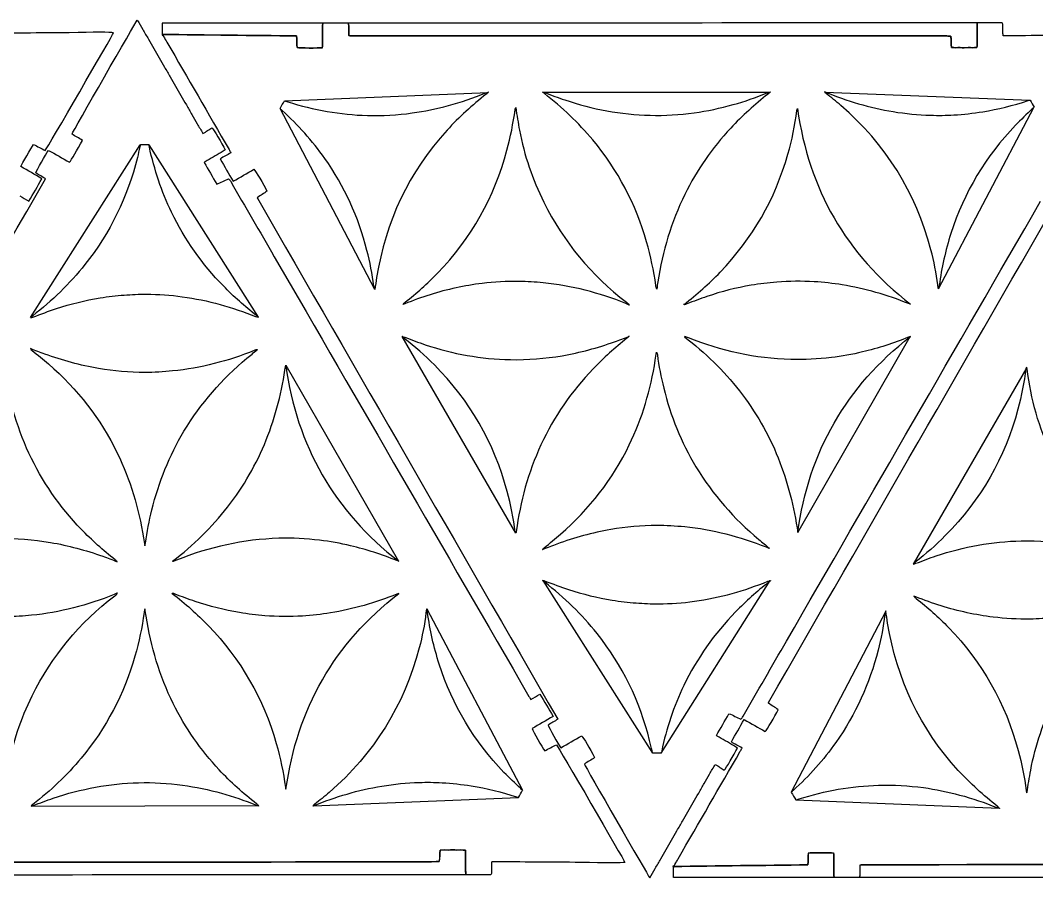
# Model space of a CAD drawing. Extents: x 272 to 1049, y 72 to 313.
# Drawn here: x 537.2 to 678.4, y 72.4 to 191.6 of the extents above; entities that cross this region are included whole.
import ezdxf

# ---------------------------------------------------------------- set-up
doc = ezdxf.new("R2010")
doc.units = 0
doc.layers.add('Layer_1', color=7, linetype='CONTINUOUS')

msp = doc.modelspace()

# ---------------------------------------------------------------- linework, layer by layer
at = {"layer": 'Layer_1', "color": 7}
for p, q in [((582.715553, 191.157269), (582.718432, 191.156281)), ((556.856491, 189.726233), (556.856491, 189.726233)), ((556.86651, 189.502374), (556.868401, 189.504152)), ((556.86905, 189.594604), (556.868344, 189.595028)), ((556.966078, 189.716637), (556.966078, 189.716637)), ((557.005448, 189.629346), (557.005448, 189.629346)), ((557.051506, 189.549759), (557.051506, 189.549759)), ((557.183473, 189.321526), (557.183473, 189.321526)), ((557.315441, 189.09318), (557.315441, 189.09318)), ((557.447379, 188.864806), (557.447379, 188.864806)), ((559.950549, 184.540174), (559.950549, 184.540174)), ((573.907414, 180.364791), (602.174706, 181.540267)), ((602.200315, 181.55092), (602.200377, 181.551146)), ((609.765615, 181.590291), (641.34835, 181.549961)), ((641.381125, 181.570806), (641.381114, 181.570834)), ((648.999347, 181.599085), (648.999347, 181.598944)), ((649.001543, 181.582802), (677.512638, 180.458183)), ((562.453494, 180.215936), (562.453494, 180.215936)), ((664.803309, 154.235158), (678.047803, 179.457843)), ((586.433803, 154.117816), (573.268021, 179.281904)), ((564.956579, 175.891361), (564.956579, 175.891361)), ((538.595474, 150.239199), (553.848112, 174.249257)), ((555.020919, 174.250752), (553.860083, 174.250026)), ((555.01753, 174.254954), (570.2317, 150.269982)), ((621.722644, 152.007796), (621.722644, 152.00774)), ((629.409222, 152.074184), (629.409191, 152.074184)), ((570.242905, 150.27702), (570.242894, 150.277077)), ((606.061487, 120.262984), (590.242451, 147.611676)), ((590.260045, 147.589531), (590.260053, 147.589672)), ((645.222397, 120.341229), (660.866779, 147.589476)), ((538.578373, 145.911508), (538.604476, 145.916322)), ((538.594744, 145.908696), (538.578373, 145.911508)), ((538.594786, 145.909542), (538.594744, 145.908696)), ((574.056116, 143.607839), (574.056116, 143.607839)), ((574.056174, 143.599789), (589.73202, 116.369631)), ((677.045481, 143.307542), (661.258046, 115.940596)), ((645.222348, 120.333179), (645.222348, 120.333179)), ((609.763657, 117.991363), (609.74729, 117.988532)), ((609.74729, 117.988532), (609.773398, 117.983748)), ((609.7637, 117.990516), (609.763657, 117.991363)), ((661.275614, 115.962761), (661.275623, 115.96262)), ((609.769389, 113.660863), (625.049751, 89.66844)), ((626.219175, 89.664093), (641.40563, 113.666623)), ((641.416843, 113.659598), (641.416832, 113.659541)), ((550.593014, 111.906099), (550.593014, 111.906155)), ((558.279665, 111.84859), (558.279634, 111.84859)), ((593.676224, 109.7285), (606.949844, 84.52113)), ((657.456916, 109.43006), (644.320209, 84.250781)), ((626.222559, 89.668299), (625.061723, 89.667684)), ((636.004895, 87.631864), (636.004895, 87.631864)), ((577.906057, 82.362621), (606.415834, 83.520173)), ((538.670163, 82.309811), (570.252832, 82.386623)), ((570.28563, 82.365816), (570.285619, 82.365787)), ((577.90388, 82.346336), (577.90388, 82.346477)), ((633.506748, 83.304438), (633.506748, 83.304438)), ((644.960853, 83.168633), (673.229484, 82.025809)), ((673.255105, 82.015185), (673.255167, 82.01496)), ((631.008827, 78.977266), (631.008827, 78.977266)), ((627.92078, 73.787453), (627.92078, 73.787453)), ((627.927441, 74.007248), (627.932436, 74.009562)), ((627.930601, 73.918573), (627.932436, 73.918686)), ((628.030311, 73.797331), (628.030311, 73.797331)), ((628.069624, 73.884678), (628.069624, 73.884678)), ((628.115626, 73.964322), (628.115626, 73.964322)), ((628.247227, 74.192696), (628.247227, 74.192696)), ((628.379024, 74.421211), (628.379024, 74.421211)), ((628.510653, 74.649755), (628.510653, 74.649755)), ((653.785233, 72.386135), (653.78433, 72.387292))]:
    msp.add_line(p, q, dxfattribs=at)
for points in [[(544.358985, 175.744887), (544.515788, 176.156254), (553.148768, 191.220571), (553.424161, 191.557178)], [(553.424161, 191.557178), (553.719167, 191.143637), (553.941361, 190.698178), (554.194655, 190.273038)], [(556.866227, 191.142142), (556.865945, 190.626465), (556.866227, 190.110676), (556.86905, 189.594604)], [(579.258218, 191.154277), (571.794344, 191.150326), (564.330215, 191.146375), (556.866227, 191.142142)], [(579.25644, 191.152499), (579.143749, 191.006816), (579.174427, 190.835281), (579.174539, 190.671254)], [(579.176289, 190.673088), (579.176374, 190.837144), (579.145612, 191.008566), (579.258218, 191.154277)], [(582.715412, 191.155321), (581.562365, 191.155321), (580.409318, 191.152499), (579.25644, 191.152499)], [(582.806034, 190.768479), (582.806119, 190.9042), (582.821556, 191.044239), (582.715412, 191.155321)], [(670.189372, 191.203581), (641.031413, 191.188059), (611.873399, 191.172678), (582.715553, 191.157269)], [(582.718432, 191.156281), (582.824265, 191.045226), (582.808997, 190.905131), (582.809054, 190.769439)], [(582.806034, 189.813214), (582.806203, 190.131673), (582.806034, 190.450076), (582.806034, 190.768479)], [(582.809054, 190.769439), (582.808884, 190.451008), (582.809054, 190.132633), (582.809054, 189.814201)], [(670.186352, 191.20234), (670.17083, 191.022451), (670.143285, 190.842817), (670.142128, 190.662618)], [(670.145176, 190.66386), (670.14526, 190.844058), (670.173962, 191.023693), (670.189372, 191.203581)], [(673.645296, 191.205162), (672.492277, 191.205162), (671.33923, 191.20234), (670.186352, 191.20234)], [(673.736228, 190.818687), (673.736284, 190.954379), (673.751185, 191.094136), (673.645296, 191.205162)], [(673.73905, 189.726487), (673.734817, 190.090638), (673.736228, 190.454818), (673.736228, 190.818687)], [(537.830367, 189.786092), (535.770681, 189.764925), (533.711418, 189.711698), (531.625711, 189.719375)], [(543.973385, 189.836356), (541.926286, 189.791708), (539.877748, 189.807372), (537.830367, 189.786092)], [(540.632664, 173.462838), (540.893353, 173.784346), (549.979667, 189.460633), (550.128426, 189.836356)], [(550.128426, 189.836356), (549.727445, 189.927683), (547.350428, 189.911173), (543.973385, 189.836356)], [(554.194655, 190.273038), (554.458561, 189.830232), (554.713408, 189.382091), (554.971444, 188.935785)], [(556.866566, 189.593278), (556.866594, 189.563334), (556.866538, 189.532882), (556.86651, 189.502374)], [(575.564099, 189.38686), (569.315812, 189.455723), (563.091175, 189.524726), (556.866566, 189.593278)], [(556.868344, 189.595028), (563.092981, 189.526391), (569.31759, 189.457529), (575.56582, 189.388638)], [(556.868401, 189.504152), (556.994441, 189.492863), (557.039597, 189.392223), (557.09257, 189.300726)], [(557.09257, 189.300726), (557.244321, 189.038203), (557.396128, 188.775595), (557.547907, 188.513044)], [(575.63282, 187.76126), (575.560656, 188.283484), (575.670638, 188.828202), (575.564099, 189.38686)], [(575.56582, 189.388638), (575.672416, 188.830008), (575.562151, 188.285234), (575.63457, 187.763038)], [(579.174539, 190.671254), (579.174539, 189.82247), (579.177362, 188.973998), (579.174539, 188.124904)], [(579.176289, 188.12671), (579.179676, 188.975832), (579.176289, 189.824333), (579.176289, 190.673088)], [(582.805808, 189.430097), (582.805893, 189.57482), (582.805949, 189.69437), (582.806034, 189.813214)], [(583.138068, 189.383615), (583.037682, 189.38813), (582.938396, 189.410144), (582.805808, 189.430097)], [(582.809054, 189.814201), (582.808969, 189.695329), (582.811876, 189.57578), (582.808828, 189.431028)], [(582.808828, 189.431028), (582.941444, 189.411555), (583.040758, 189.389175), (583.141116, 189.384574)], [(583.592841, 189.38051), (583.440949, 189.380595), (583.289227, 189.375713), (583.138068, 189.383615)], [(583.141116, 189.384574), (583.292218, 189.377519), (583.443969, 189.38147), (583.595833, 189.38147)], [(624.48876, 189.402242), (610.856693, 189.39829), (597.224598, 189.387848), (583.592841, 189.38051)], [(583.595833, 189.38147), (597.227646, 189.388526), (610.859741, 189.39925), (624.491837, 189.403201)], [(651.55517, 189.397726), (642.533231, 189.400548), (633.510897, 189.404782), (624.48876, 189.402242)], [(624.491837, 189.403201), (633.513945, 189.406023), (642.536251, 189.400379), (651.558218, 189.398968)], [(661.745142, 189.392082), (658.348287, 189.394904), (654.952025, 189.398573), (651.55517, 189.397726)], [(651.558218, 189.398968), (654.955101, 189.396146), (658.351307, 189.395299), (661.74819, 189.393323)], [(665.929933, 189.377688), (664.534767, 189.386437), (663.140025, 189.390388), (661.745142, 189.392082)], [(661.74819, 189.393323), (663.143045, 189.389654), (664.537759, 189.38655), (665.932981, 189.37893)], [(666.472307, 189.338121), (666.28446, 189.352232), (666.107027, 189.37687), (665.929933, 189.377688)], [(665.932981, 189.37893), (666.110047, 189.378845), (666.28748, 189.35353), (666.475355, 189.339391)], [(666.610399, 187.799981), (666.496522, 188.310662), (666.607577, 188.819058), (666.472307, 189.338121)], [(666.475355, 189.339391), (666.611782, 188.820243), (666.499627, 188.311904), (666.61339, 187.801223)], [(670.142128, 190.662618), (670.136765, 189.858962), (670.142128, 189.055306), (670.142128, 188.251622)], [(670.145176, 188.252892), (670.145176, 189.056548), (670.142353, 189.860204), (670.145176, 190.66386)], [(673.775795, 189.394114), (673.760555, 189.525093), (673.740179, 189.625649), (673.73905, 189.726487)], [(679.980423, 189.460831), (677.920737, 189.439664), (675.861502, 189.386437), (673.775795, 189.394114)], [(554.971444, 188.935785), (555.22217, 188.502686), (555.472445, 188.069306), (555.720405, 187.634797)], [(557.547907, 188.513044), (560.426658, 183.539837), (563.304648, 178.566658), (566.183089, 173.593366)], [(579.174539, 188.124904), (579.174455, 187.99542), (579.154219, 187.866219), (579.14358, 187.745174)], [(579.145329, 187.746952), (579.155489, 187.868082), (579.175838, 187.997255), (579.176289, 188.12671)], [(670.142128, 188.251622), (670.142043, 188.104076), (670.130274, 187.956586), (670.123501, 187.798768)], [(670.126549, 187.80001), (670.133322, 187.9578), (670.144893, 188.105346), (670.145176, 188.252892)], [(555.720405, 187.634797), (555.970736, 187.201868), (556.218725, 186.767274), (556.469197, 186.334119)], [(579.14358, 187.745174), (578.592851, 187.684157), (576.011647, 187.695531), (575.63282, 187.76126)], [(575.63457, 187.763038), (576.013397, 187.697506), (578.594601, 187.686105), (579.145329, 187.746952)], [(667.777134, 187.759511), (667.390376, 187.770235), (666.998567, 187.709614), (666.610399, 187.799981)], [(666.61339, 187.801223), (667.001587, 187.710856), (667.393424, 187.771477), (667.780153, 187.760781)], [(668.914602, 187.759511), (668.535662, 187.751326), (668.156073, 187.748786), (667.777134, 187.759511)], [(667.780153, 187.760781), (668.159121, 187.750056), (668.538682, 187.752314), (668.91765, 187.760781)], [(670.123501, 187.798768), (669.697853, 187.721947), (669.304605, 187.768147), (668.914602, 187.759511)], [(668.91765, 187.760781), (669.307625, 187.769247), (669.70093, 187.723217), (670.126549, 187.80001)], [(556.469197, 186.334119), (556.719557, 185.901021), (556.970057, 185.46781), (557.220501, 185.034683)], [(557.220501, 185.034683), (557.478509, 184.588377), (557.734061, 184.140744), (557.992097, 183.694495)], [(557.992097, 183.694495), (558.242512, 183.26134), (558.492956, 182.82827), (558.740889, 182.393845)], [(558.740889, 182.393845), (558.991587, 181.96055), (559.241748, 181.52748), (559.492192, 181.094381)], [(559.492192, 181.094381), (559.74289, 180.661227), (559.993137, 180.227903), (560.24344, 179.79455)], [(601.92195, 181.290677), (599.978651, 179.764179), (598.156402, 178.107218), (596.487694, 176.282642)], [(596.668168, 179.705191), (598.424473, 180.180706), (600.142135, 180.768723), (601.827133, 181.454654)], [(601.827133, 181.454654), (601.944986, 181.50261), (602.075702, 181.519471), (602.200315, 181.55092)], [(602.192329, 181.559326), (602.102523, 181.469137), (602.021107, 181.368397), (601.92195, 181.290677)], [(602.210333, 181.563005), (602.253497, 181.572341), (602.222919, 181.565834), (602.192329, 181.559326)], [(602.200377, 181.551146), (602.218766, 181.573169), (602.23676, 181.595023), (602.210333, 181.563005)], [(609.754209, 181.580859), (609.874911, 181.584592), (609.969939, 181.546317), (610.065631, 181.51092)], [(610.002637, 181.370397), (609.916939, 181.436673), (609.836926, 181.510517), (609.754209, 181.580859)], [(616.734259, 174.92462), (614.731763, 177.324932), (612.471617, 179.456629), (610.002637, 181.370397)], [(610.065631, 181.51092), (610.991451, 181.167664), (611.909841, 180.801685), (612.845247, 180.486064)], [(641.097894, 181.311915), (639.246845, 179.860819), (637.5052, 178.290656), (635.903842, 176.566276)], [(636.229604, 179.832833), (637.841647, 180.284735), (639.421167, 180.831418), (640.971542, 181.463683)], [(640.971542, 181.463683), (641.101031, 181.516527), (641.24433, 181.536105), (641.381125, 181.570806)], [(641.372728, 181.578393), (641.281705, 181.489022), (641.197714, 181.390171), (641.097894, 181.311915)], [(641.431052, 181.599309), (641.411695, 181.592243), (641.392491, 181.585459), (641.372728, 181.578393)], [(641.381114, 181.570834), (641.385648, 181.588899), (641.390182, 181.606851), (641.394632, 181.624972)], [(641.394632, 181.624972), (641.406941, 181.616229), (641.418855, 181.608051), (641.431052, 181.599309)], [(649.009897, 181.60276), (648.985398, 181.607827), (648.961313, 181.613176), (648.93681, 181.618526)], [(648.93681, 181.618526), (648.957783, 181.612046), (648.978369, 181.605565), (648.999347, 181.599085)], [(649.177827, 181.375237), (649.106346, 181.433929), (648.975606, 181.460925), (649.009897, 181.60276)], [(648.999347, 181.598944), (652.069636, 180.344146), (655.228274, 179.400008), (658.505904, 178.86287)], [(651.204544, 179.730644), (650.548174, 180.300837), (649.852181, 180.825345), (649.177827, 181.375237)], [(560.24344, 179.79455), (560.501334, 179.348498), (560.756887, 178.900809), (561.014697, 178.454418)], [(573.267735, 179.315884), (573.484874, 179.676397), (573.686607, 180.011022), (573.899969, 180.365154)], [(573.899969, 180.365154), (574.043976, 180.322587), (574.194081, 180.280869), (574.342557, 180.233845)], [(574.342557, 180.233845), (577.943267, 179.090213), (581.62899, 178.435547), (585.406968, 178.326721)], [(591.639014, 178.678482), (593.337786, 178.913373), (595.013087, 179.257302), (596.668168, 179.705191)], [(605.931282, 179.127874), (605.943678, 179.22124), (605.983687, 179.311121), (606.015845, 179.418862)], [(606.015845, 179.418862), (606.19572, 178.34798), (606.350543, 177.305364), (606.548799, 176.27104)], [(612.845247, 180.486064), (616.691536, 179.186718), (620.642934, 178.455091), (624.704293, 178.348418)], [(630.818602, 178.702968), (632.649311, 178.953225), (634.451394, 179.334446), (636.229604, 179.832833)], [(663.736882, 159.651893), (661.634669, 167.639673), (657.433544, 174.319765), (651.204544, 179.730644)], [(670.944789, 178.846177), (673.079523, 179.194047), (675.174659, 179.711002), (677.228158, 180.39346)], [(677.228158, 180.39346), (677.324766, 180.4256), (677.424895, 180.446904), (677.511898, 180.47029)], [(677.511898, 180.47029), (677.697481, 180.129831), (677.872897, 179.808783), (678.062407, 179.461242)], [(678.062407, 179.461242), (677.992334, 179.397338), (677.903066, 179.320018), (677.818392, 179.238213)], [(561.014697, 178.454418), (561.265112, 178.021292), (561.515585, 177.588081), (561.766283, 177.154926)], [(573.544212, 179.036602), (573.440098, 179.131261), (573.302839, 179.200869), (573.267735, 179.315884)], [(579.474401, 172.368631), (577.746739, 174.812833), (575.756262, 177.023018), (573.544212, 179.036602)], [(585.406968, 178.326721), (587.49361, 178.266669), (589.57055, 178.39254), (591.639014, 178.678482)], [(604.807928, 173.512016), (605.304547, 175.359226), (605.680446, 177.231123), (605.931282, 179.127874)], [(624.704293, 178.348418), (626.751694, 178.294695), (628.788967, 178.425568), (630.818602, 178.702968)], [(643.849625, 172.940092), (644.415042, 174.934179), (644.836192, 176.957541), (645.110769, 179.011813)], [(645.110769, 179.011813), (645.123588, 179.108029), (645.162906, 179.200901), (645.189517, 179.295375)], [(645.189517, 179.295375), (646.7394, 168.094061), (651.93441, 159.020969), (660.887398, 152.102236)], [(658.505904, 178.86287), (660.225936, 178.580966), (661.955773, 178.414751), (663.696383, 178.358156)], [(663.696383, 178.358156), (664.763994, 178.32367), (665.831033, 178.346869), (666.898606, 178.406814)], [(666.898606, 178.406814), (668.255759, 178.482915), (669.604761, 178.628015), (670.944789, 178.846177)], [(677.818392, 179.238213), (677.041736, 178.486611), (676.241128, 177.757715), (675.493045, 176.978385)], [(561.766283, 177.154926), (562.015598, 176.72369), (562.267453, 176.293725), (562.531161, 175.838783)], [(563.203048, 176.237026), (563.406586, 176.365155), (563.604847, 176.502428), (563.799863, 176.632053)], [(563.799863, 176.632053), (564.058266, 176.366736), (565.179817, 174.482338), (565.636989, 173.554617)], [(675.493045, 176.978385), (671.344303, 172.655985), (668.342019, 167.645118), (666.516374, 161.934851)], [(545.791235, 174.84855), (545.350234, 175.198787), (544.815226, 175.41813), (544.358985, 175.744887)], [(562.531161, 175.838783), (562.798454, 175.931239), (562.990083, 176.1041), (563.203048, 176.237026)], [(596.487694, 176.282642), (591.146182, 170.442073), (587.955155, 163.574027), (586.691941, 155.785011)], [(606.548799, 176.27104), (607.217006, 172.782252), (608.350244, 169.447832), (609.931064, 166.26715)], [(635.903842, 176.566276), (633.338418, 173.803175), (631.201873, 170.743515), (629.533725, 167.360113)], [(537.259996, 171.224139), (537.375594, 171.570792), (538.678811, 173.864187), (539.00808, 174.301434)], [(539.00808, 174.301434), (539.547209, 174.023275), (540.092491, 173.741674), (540.632664, 173.462838)], [(543.998249, 171.833287), (544.25874, 172.12756), (545.121239, 173.57982), (545.791235, 174.84855)], [(553.774611, 173.945201), (553.661651, 173.457563), (553.559511, 172.967195), (553.438699, 172.481443)], [(553.860083, 174.250026), (553.829972, 174.143243), (553.797828, 174.045376), (553.774611, 173.945201)], [(555.108271, 173.942253), (555.084382, 174.052926), (555.046695, 174.160485), (555.020919, 174.250752)], [(558.188847, 164.866415), (556.792348, 167.766702), (555.786328, 170.798495), (555.108271, 173.942253)], [(624.212092, 160.760094), (622.705964, 166.00228), (620.231577, 170.73361), (616.734259, 174.92462)], [(539.329503, 170.354076), (539.435844, 170.687832), (540.731527, 172.975384), (541.095255, 173.469471)], [(541.095255, 173.469471), (542.076344, 172.952327), (543.018543, 172.353395), (543.998249, 171.833287)], [(553.438699, 172.481443), (552.074235, 167.003756), (549.676103, 162.032097), (546.156432, 157.609956)], [(565.356855, 173.358021), (564.610631, 172.922044), (563.862347, 172.490018), (563.116151, 172.055001)], [(566.430033, 173.145875), (565.951299, 172.825242), (565.428031, 172.616764), (564.946447, 172.277223)], [(565.636989, 173.554617), (565.546282, 173.49075), (565.456451, 173.416102), (565.356855, 173.358021)], [(566.183089, 173.593366), (566.264735, 173.451804), (566.340935, 173.307334), (566.430033, 173.145875)], [(585.347216, 159.577507), (584.163488, 164.196407), (582.229432, 168.471049), (579.474401, 172.368631)], [(595.154626, 156.414392), (599.850064, 161.279598), (603.053214, 166.987349), (604.807928, 173.512016)], [(634.431286, 156.542645), (638.92491, 161.230339), (642.076362, 166.689199), (643.849625, 172.940092)], [(540.165643, 169.523891), (539.190932, 170.121017), (538.21052, 170.654248), (537.259996, 171.224139)], [(563.116151, 172.055001), (562.987994, 171.98089), (562.864691, 171.898537), (562.717738, 171.806363)], [(562.717738, 171.806363), (563.30651, 170.788077), (563.88182, 169.79299), (564.469605, 168.770809)], [(564.946447, 172.277223), (565.546593, 171.238899), (566.13528, 170.220641), (566.738841, 169.176532)], [(538.360549, 166.418402), (538.984853, 167.442446), (539.550201, 168.474702), (540.165643, 169.523891)], [(540.660011, 169.497108), (540.268993, 169.836114), (539.748462, 170.025231), (539.329503, 170.354076)], [(564.469605, 168.770809), (565.052732, 168.974574), (565.5633, 169.302206), (566.114678, 169.520561)], [(566.114678, 169.520561), (566.296231, 169.439253), (566.340823, 169.26594), (566.421566, 169.12624)], [(566.738841, 169.176532), (567.732545, 169.745718), (568.690435, 170.29416), (569.644939, 170.841107)], [(569.644939, 170.841107), (569.885788, 170.617446), (570.998251, 168.756896), (571.450399, 167.822289)], [(499.004886, 97.027917), (512.883813, 121.174201), (526.763022, 145.320118), (540.660011, 169.497108)], [(566.421566, 169.12624), (568.437818, 165.650814), (570.451276, 162.174091), (572.464593, 158.697085)], [(641.155196, 96.702656), (655.034095, 120.848968), (668.913332, 144.994857), (682.810293, 169.171847)], [(537.080954, 167.153337), (537.525087, 166.946864), (537.904168, 166.645648), (538.360549, 166.418402)], [(570.109421, 166.87072), (570.106598, 166.856044), (570.112243, 166.838885), (570.117323, 166.826355)], [(570.130869, 166.918641), (570.120992, 166.896346), (570.110832, 166.884238), (570.109421, 166.87072)], [(570.117323, 166.826355), (584.024077, 142.696101), (597.931169, 118.56627), (611.85607, 94.40531)], [(571.450399, 167.822289), (571.049362, 167.468664), (570.546498, 167.246781), (570.130869, 166.918641)], [(629.533725, 167.360113), (627.635224, 163.509454), (626.424445, 159.44628), (625.784291, 155.207244)], [(609.931064, 166.26715), (612.678698, 160.739787), (616.519436, 156.114195), (621.417833, 152.363348)], [(643.648206, 105.242107), (655.423844, 125.631534), (667.200046, 146.021074), (678.976078, 166.410331)], [(565.393984, 154.62151), (562.445875, 157.652089), (560.024646, 161.052962), (558.188847, 164.866415)], [(666.516374, 161.934851), (665.760067, 159.570133), (665.221655, 157.15617), (664.886942, 154.696426)], [(625.497535, 154.693504), (625.213345, 156.746408), (624.784232, 158.768388), (624.212092, 160.760094)], [(664.676339, 154.7656), (664.470984, 156.414995), (664.159944, 158.044692), (663.736882, 159.651893)], [(572.464593, 158.697085), (584.263796, 138.321289), (596.063564, 117.945296), (607.863134, 97.569699)], [(586.314185, 154.614774), (586.092987, 156.288658), (585.766514, 157.942449), (585.347216, 159.577507)], [(546.156432, 157.609956), (544.026023, 154.933496), (541.582679, 152.57592), (538.888274, 150.47422)], [(586.691941, 155.785011), (586.601431, 155.227941), (586.519989, 154.66955), (586.434213, 154.111692)], [(590.660386, 152.367088), (592.249149, 153.615494), (593.751242, 154.960091), (595.154626, 156.414392)], [(629.419779, 152.065271), (631.19982, 153.435049), (632.876691, 154.920878), (634.431286, 156.542645)], [(569.995373, 150.513706), (568.371742, 151.782325), (566.831001, 153.1441), (565.393984, 154.62151)], [(586.434213, 154.111692), (586.372964, 154.278904), (586.336469, 154.445876), (586.314185, 154.614774)], [(597.725172, 154.3627), (595.286854, 153.834584), (592.918084, 153.08225), (590.606505, 152.145939)], [(601.347822, 154.975348), (600.130501, 154.826395), (598.923488, 154.622076), (597.725172, 154.3627)], [(606.477251, 155.261841), (604.761559, 155.285485), (603.051752, 155.184249), (601.347822, 154.975348)], [(609.832247, 155.065103), (608.716017, 155.175623), (607.597634, 155.246207), (606.477251, 155.261841)], [(621.330633, 152.190073), (617.626485, 153.662637), (613.807155, 154.67207), (609.832247, 155.065103)], [(625.624733, 154.197058), (625.555625, 154.363222), (625.520494, 154.527485), (625.497535, 154.693504)], [(625.784291, 155.207244), (625.733176, 154.870103), (625.67801, 154.533806), (625.624733, 154.197058)], [(638.762856, 154.720458), (636.66953, 154.361801), (634.611883, 153.852711), (632.601557, 153.165394)], [(642.293717, 155.155653), (641.109927, 155.06003), (639.932112, 154.920834), (638.762856, 154.720458)], [(647.511904, 155.210375), (645.771948, 155.310545), (644.032871, 155.296105), (642.293717, 155.155653)], [(651.401302, 154.779253), (650.111391, 154.987103), (648.81528, 155.135289), (647.511904, 155.210375)], [(660.619412, 152.169884), (657.642115, 153.376641), (654.575942, 154.267375), (651.401302, 154.779253)], [(664.803831, 154.215278), (664.732558, 154.402268), (664.698895, 154.583183), (664.676339, 154.7656)], [(664.886942, 154.696426), (664.864844, 154.53535), (664.831759, 154.375651), (664.803831, 154.215278)], [(542.193013, 151.483255), (544.17108, 152.139332), (546.192028, 152.631295), (548.250824, 152.96442)], [(548.250824, 152.96442), (549.35796, 153.143448), (550.466992, 153.301424), (551.587196, 153.362322)], [(551.587196, 153.362322), (552.626751, 153.418852), (553.668314, 153.488789), (554.708584, 153.48594)], [(554.708584, 153.48594), (556.370667, 153.481617), (558.027148, 153.359717), (559.676389, 153.132317)], [(559.676389, 153.132317), (561.454604, 152.887416), (563.207182, 152.526081), (564.936963, 152.050687)], [(632.601557, 153.165394), (631.667418, 152.845932), (630.747385, 152.484933), (629.819086, 152.148428)], [(538.926954, 150.295343), (540.015008, 150.693054), (541.093977, 151.11867), (542.193013, 151.483255)], [(564.936963, 152.050687), (566.61491, 151.589315), (568.25813, 151.025644), (569.870156, 150.369215)], [(590.33725, 152.057545), (590.435161, 152.186431), (590.546759, 152.277959), (590.660386, 152.367088)], [(590.606505, 152.145939), (590.519244, 152.110417), (590.427097, 152.086549), (590.33725, 152.057545)], [(621.722644, 152.00774), (621.591886, 152.068828), (621.46437, 152.136832), (621.330633, 152.190073)], [(621.417833, 152.363348), (621.511916, 152.29112), (621.609929, 152.222987), (621.695635, 152.141696)], [(621.695635, 152.141696), (621.721076, 152.117439), (621.710441, 152.054695), (621.716278, 152.009768)], [(621.716278, 152.009768), (621.745236, 152.012606), (621.7746, 152.014033), (621.818312, 152.01716)], [(621.818312, 152.01716), (621.776763, 152.013187), (621.749705, 152.010351), (621.722644, 152.007796)], [(629.409191, 152.074184), (629.40751, 152.051887), (629.405546, 152.029816), (629.403695, 152.007605)], [(629.403695, 152.007605), (629.409216, 152.026799), (629.414427, 152.046049), (629.419779, 152.065271)], [(629.819086, 152.148428), (629.689328, 152.101397), (629.565435, 151.988753), (629.409222, 152.074184)], [(660.887398, 152.102236), (660.784549, 152.109802), (660.700901, 152.137048), (660.619412, 152.169884)], [(538.888274, 150.47422), (538.785612, 150.394174), (538.685791, 150.310743), (538.584349, 150.228948)], [(538.584349, 150.228948), (538.713186, 150.221691), (538.820741, 150.256471), (538.926954, 150.295343)], [(569.870156, 150.369215), (569.987511, 150.321536), (570.118246, 150.306999), (570.242905, 150.27702)], [(570.235194, 150.269452), (570.155567, 150.351416), (570.084325, 150.443912), (569.995373, 150.513706)], [(570.242894, 150.277077), (570.242894, 150.277077), (570.268476, 150.30221), (570.235194, 150.269452)], [(590.267519, 147.597719), (590.237209, 147.602501), (590.206887, 147.607282), (590.249512, 147.600814)], [(590.249512, 147.600814), (590.221071, 147.629755), (590.240758, 147.60984), (590.260045, 147.589531)], [(590.260053, 147.589672), (590.385109, 147.556464), (590.513276, 147.532712), (590.634015, 147.488524)], [(590.533992, 147.328818), (590.43543, 147.405897), (590.356078, 147.507624), (590.267519, 147.597719)], [(594.715792, 143.643376), (593.40107, 144.961166), (592.001269, 146.183378), (590.533992, 147.328818)], [(590.634015, 147.488524), (591.573635, 147.145557), (592.50407, 146.775379), (593.452071, 146.456773)], [(621.471398, 147.347637), (619.812172, 146.039787), (618.241221, 144.63425), (616.778877, 143.108063)], [(619.763386, 146.87305), (620.430967, 147.116736), (621.094195, 147.371229), (621.759879, 147.620727)], [(621.752743, 147.611975), (621.659411, 147.523533), (621.572183, 147.426995), (621.471398, 147.347637)], [(621.769525, 147.63315), (621.763997, 147.626092), (621.758554, 147.619033), (621.752743, 147.611975)], [(621.759879, 147.620727), (621.762981, 147.624962), (621.766196, 147.629197), (621.769525, 147.63315)], [(629.534167, 147.591544), (629.525727, 147.594644), (629.511313, 147.580243), (629.475591, 147.561344)], [(629.475591, 147.561344), (632.338654, 145.360539), (634.911734, 142.878093), (637.130973, 140.037262)], [(630.01414, 147.414366), (629.85563, 147.477499), (629.6947, 147.53383), (629.534167, 147.591544)], [(644.247287, 144.396823), (639.319539, 144.536565), (634.586582, 145.596652), (630.01414, 147.414366)], [(645.222348, 120.333179), (646.750737, 131.556134), (651.942085, 140.649094), (660.901659, 147.600996)], [(660.633355, 147.517345), (658.544216, 146.664914), (656.405064, 145.968046), (654.208978, 145.449654)], [(660.901659, 147.600996), (660.812088, 147.573573), (660.719939, 147.552443), (660.633355, 147.517345)], [(540.587957, 145.152852), (539.921048, 145.398025), (539.25914, 145.656917), (538.594786, 145.909542)], [(538.604476, 145.916322), (538.597147, 145.766655), (538.735592, 145.737785), (538.818448, 145.669088)], [(538.818448, 145.669088), (539.578842, 145.037047), (540.360331, 144.429233), (541.103412, 143.77768)], [(569.688283, 145.644954), (566.034139, 144.186939), (562.264275, 143.195901), (558.342055, 142.805844)], [(568.65866, 144.569128), (569.132184, 144.967019), (569.611141, 145.35814), (570.087518, 145.752223)], [(570.097994, 145.742521), (569.940436, 145.800588), (569.817491, 145.696456), (569.688283, 145.644954)], [(570.087518, 145.752223), (570.094931, 145.766056), (570.102402, 145.77989), (570.103078, 145.780934)], [(570.103078, 145.780934), (570.10308, 145.77783), (570.100551, 145.760048), (570.097994, 145.742521)], [(593.452071, 146.456773), (597.2882, 145.167385), (601.231056, 144.465245), (605.278466, 144.383061)], [(612.483401, 144.933346), (614.967916, 145.360395), (617.395074, 146.008139), (619.763386, 146.87305)], [(548.05724, 143.153321), (545.506863, 143.590328), (543.016826, 144.259839), (540.587957, 145.152852)], [(559.917309, 134.428863), (562.247245, 138.312316), (565.197854, 141.660668), (568.65866, 144.569128)], [(605.278466, 144.383061), (607.69625, 144.334022), (610.099696, 144.523538), (612.483401, 144.933346)], [(621.801571, 132.521689), (623.616076, 136.262406), (624.783086, 140.201605), (625.414786, 144.305057)], [(625.414786, 144.305057), (625.472501, 144.680894), (625.531578, 145.056592), (625.589979, 145.432289)], [(625.589979, 145.432289), (625.658662, 145.301459), (625.692551, 145.174533), (625.709683, 145.045454)], [(625.709683, 145.045454), (625.918635, 143.48956), (626.218927, 141.95158), (626.595273, 140.428287)], [(649.892309, 144.677493), (648.016668, 144.450241), (646.135939, 144.343411), (644.247287, 144.396823)], [(654.208978, 145.449654), (652.784295, 145.113309), (651.346036, 144.853382), (649.892309, 144.677493)], [(538.370026, 131.375999), (536.594435, 135.208681), (535.489815, 139.233721), (534.936413, 143.415515)], [(541.103412, 143.77768), (545.096953, 140.276302), (548.320842, 136.178701), (550.649434, 131.392284)], [(554.472911, 142.604233), (552.320525, 142.609943), (550.179672, 142.789932), (548.05724, 143.153321)], [(558.342055, 142.805844), (557.054905, 142.677842), (555.765008, 142.600864), (554.472911, 142.604233)], [(571.345912, 133.228041), (572.683421, 136.570502), (573.542349, 140.039212), (574.056116, 143.607839)], [(574.056116, 143.607839), (575.597467, 132.386657), (580.799315, 123.299699), (589.766913, 116.358151)], [(604.834998, 126.067025), (603.026283, 132.826193), (599.658264, 138.688422), (594.715792, 143.643376)], [(616.778877, 143.108063), (613.779932, 139.97773), (611.341032, 136.462517), (609.522153, 132.523791)], [(676.943345, 143.15838), (676.692698, 141.248905), (676.321586, 139.363146), (675.825697, 137.502088)], [(677.039207, 143.294584), (676.968732, 143.247719), (676.949401, 143.203991), (676.943345, 143.15838)], [(677.086695, 143.090256), (677.077564, 143.159282), (677.055348, 143.226409), (677.039207, 143.294584)], [(680.520307, 131.05074), (678.744717, 134.883422), (677.640097, 138.908463), (677.086695, 143.090256)], [(626.595273, 140.428287), (627.549606, 136.563561), (629.01931, 132.909985), (631.072948, 129.495817)], [(637.130973, 140.037262), (639.361737, 137.181819), (641.15065, 134.071605), (642.500156, 130.709839)], [(675.825697, 137.502088), (674.024791, 130.740835), (670.663545, 124.874719), (665.7268, 119.914059)], [(555.452265, 123.491229), (556.402134, 127.357054), (557.867616, 131.012325), (559.917309, 134.428863)], [(565.987506, 123.894422), (568.21497, 126.752441), (570.00029, 129.864719), (571.345912, 133.228041)], [(545.638971, 120.800115), (542.636412, 123.926982), (540.193453, 127.439376), (538.370026, 131.375999)], [(550.649434, 131.392284), (552.468258, 127.653665), (553.639817, 123.715817), (554.276257, 119.613098)], [(609.522153, 132.523791), (607.750991, 128.68906), (606.651021, 124.662746), (606.102449, 120.480317)], [(612.269863, 120.125275), (616.259356, 123.631263), (619.47851, 127.732586), (621.801571, 132.521689)], [(642.500156, 130.709839), (643.841525, 127.368926), (644.704459, 123.90121), (645.222348, 120.333179)], [(631.072948, 129.495817), (633.407368, 125.615058), (636.361843, 122.270117), (639.826006, 119.365656)], [(605.959179, 120.412028), (605.706326, 122.321212), (605.333036, 124.206541), (604.834998, 126.067025)], [(554.572009, 118.873042), (554.779163, 120.429176), (555.077679, 121.967502), (555.452265, 123.491229)], [(558.34082, 116.361503), (561.20134, 118.565613), (563.77155, 121.05103), (565.987506, 123.894422)], [(550.336386, 116.565964), (548.675651, 117.871897), (547.103077, 119.275619), (545.638971, 120.800115)], [(606.055198, 120.275935), (605.984668, 120.322718), (605.965287, 120.366424), (605.959179, 120.412028)], [(606.102449, 120.480317), (606.093398, 120.41128), (606.07126, 120.344128), (606.055198, 120.275935)], [(609.987084, 118.231229), (610.746748, 118.864148), (611.527535, 119.472864), (612.269863, 120.125275)], [(619.222965, 120.757666), (616.673094, 120.317713), (614.183832, 119.645326), (611.755996, 118.749508)], [(625.637997, 121.314164), (623.485619, 121.305968), (621.344975, 121.123506), (619.222965, 120.757666)], [(629.507371, 121.117022), (628.220074, 121.243537), (626.930089, 121.319026), (625.637997, 121.314164)], [(640.85687, 118.29102), (637.201045, 119.744814), (633.430039, 120.731496), (629.507371, 121.117022)], [(534.14004, 119.511834), (536.557766, 119.563666), (538.961429, 119.376926), (541.345607, 118.969872)], [(541.345607, 118.969872), (543.830613, 118.545693), (546.258517, 117.900753), (548.627827, 117.038578)], [(554.276257, 119.613098), (554.334406, 119.237327), (554.393916, 118.861698), (554.452752, 118.486069)], [(554.452752, 118.486069), (554.521284, 118.616978), (554.555026, 118.743943), (554.572009, 118.873042)], [(573.108852, 119.543084), (568.181268, 119.397651), (563.449538, 118.332097), (558.879199, 116.509104)], [(578.754194, 119.268936), (576.878291, 119.49402), (574.99744, 119.598678), (573.108852, 119.543084)], [(583.071752, 118.501761), (581.646681, 118.83646), (580.208123, 119.094726), (578.754194, 119.268936)], [(611.755996, 118.749508), (611.089371, 118.503565), (610.427762, 118.243909), (609.7637, 117.990516)], [(639.826006, 119.365656), (640.299989, 118.968312), (640.779398, 118.577745), (641.256229, 118.184213)], [(665.7268, 119.914059), (664.413601, 118.594752), (663.015213, 117.370924), (661.54926, 116.22379)], [(664.46633, 117.099205), (668.300967, 118.393023), (672.243009, 119.099717), (676.290321, 119.186576)], [(676.290321, 119.186576), (678.708048, 119.238407), (681.11171, 119.051668), (683.495888, 118.644614)], [(589.498513, 116.441492), (587.408391, 117.291509), (585.268435, 117.985906), (583.071752, 118.501761)], [(609.773398, 117.983748), (609.765896, 118.133407), (609.904308, 118.162436), (609.987084, 118.231229)], [(641.266694, 118.193927), (641.109203, 118.135677), (640.986138, 118.239668), (640.85687, 118.29102)], [(641.256229, 118.184213), (641.263659, 118.170388), (641.271145, 118.156563), (641.271823, 118.155519)], [(641.271823, 118.155519), (641.271821, 118.158624), (641.269272, 118.176402), (641.266694, 118.193927)], [(548.627827, 117.038578), (549.295689, 116.795663), (549.959211, 116.541937), (550.625182, 116.293208)], [(550.618037, 116.301952), (550.524602, 116.390286), (550.437262, 116.486723), (550.336386, 116.565964)], [(550.634842, 116.280796), (550.629306, 116.287848), (550.623855, 116.2949), (550.618037, 116.301952)], [(550.625182, 116.293208), (550.628289, 116.288976), (550.631509, 116.284745), (550.634842, 116.280796)], [(558.399431, 116.33137), (558.390995, 116.328261), (558.376564, 116.342645), (558.34082, 116.361503)], [(558.879199, 116.509104), (558.720763, 116.445787), (558.559897, 116.38927), (558.399431, 116.33137)], [(589.766913, 116.358151), (589.677311, 116.38547), (589.585138, 116.406495), (589.498513, 116.441492)], [(661.283098, 115.954581), (661.252793, 115.949764), (661.222477, 115.944948), (661.265094, 115.951465)], [(661.265094, 115.951465), (661.236687, 115.922492), (661.256351, 115.942429), (661.275614, 115.962761)], [(661.275623, 115.96262), (661.40064, 115.995972), (661.52878, 116.019872), (661.649467, 116.0642)], [(661.54926, 116.22379), (661.450787, 116.146597), (661.371552, 116.044778), (661.283098, 115.954581)], [(661.649467, 116.0642), (662.588691, 116.408251), (663.518697, 116.779504), (664.46633, 117.099205)], [(609.758253, 113.671102), (609.887081, 113.678508), (609.994677, 113.643852), (610.100934, 113.605102)], [(610.06246, 113.426181), (609.959706, 113.506109), (609.859789, 113.589424), (609.758253, 113.671102)], [(617.338856, 106.298845), (615.205357, 108.972843), (612.759292, 111.327594), (610.06246, 113.426181)], [(610.100934, 113.605102), (611.189447, 113.208649), (612.268907, 112.784279), (613.368363, 112.420964)], [(636.112953, 111.879803), (637.790367, 112.343113), (639.432933, 112.908682), (641.044201, 113.566973)], [(641.169584, 113.422626), (639.54742, 112.152133), (638.008253, 110.788579), (636.572943, 109.30951)], [(641.044201, 113.566973), (641.161501, 113.614787), (641.292218, 113.629475), (641.416843, 113.659598)], [(641.409123, 113.667157), (641.329591, 113.585101), (641.258455, 113.492523), (641.169584, 113.422626)], [(641.416832, 113.659541), (641.416832, 113.659541), (641.442443, 113.634437), (641.409123, 113.667157)], [(550.201215, 111.723369), (546.49877, 110.246527), (542.680609, 109.232683), (538.706157, 108.835059)], [(550.593014, 111.906155), (550.462327, 111.844916), (550.33489, 111.776764), (550.201215, 111.723369)], [(550.288615, 111.550195), (550.382614, 111.622531), (550.480548, 111.690777), (550.56616, 111.772167)], [(550.56616, 111.772167), (550.591573, 111.796454), (550.580866, 111.859186), (550.586651, 111.904119)], [(550.586651, 111.904119), (550.615612, 111.901315), (550.644978, 111.899922), (550.688693, 111.896845)], [(550.688693, 111.896845), (550.647139, 111.90077), (550.620078, 111.903575), (550.593014, 111.906099)], [(558.279634, 111.84859), (558.277926, 111.870884), (558.275937, 111.892953), (558.27406, 111.915163)], [(558.27406, 111.915163), (558.279604, 111.895975), (558.284837, 111.876731), (558.290211, 111.857515)], [(558.689613, 111.774819), (558.559801, 111.8217), (558.435779, 111.934201), (558.279665, 111.84859)], [(558.290211, 111.857515), (560.071833, 110.489794), (561.750419, 109.005903), (563.306886, 107.385932)], [(561.473258, 110.761067), (560.538751, 111.079451), (559.6183, 111.439386), (558.689613, 111.774819)], [(574.091392, 84.645644), (575.628335, 95.848741), (580.812862, 104.927828), (589.757852, 111.856897)], [(589.489944, 111.78894), (586.514043, 110.578745), (583.448901, 109.68447), (580.274854, 109.168925)], [(589.757852, 111.856897), (589.655012, 111.849213), (589.571395, 111.82187), (589.489944, 111.78894)], [(613.368363, 112.420964), (615.347186, 111.767172), (617.368702, 111.277543), (619.42788, 110.946797)], [(630.853632, 110.792098), (632.631563, 111.039053), (634.383723, 111.402411), (636.112953, 111.879803)], [(538.817913, 97.633134), (541.55916, 103.163667), (545.394553, 107.793692), (550.288615, 111.550195)], [(567.636349, 109.213122), (565.54261, 109.56936), (563.484376, 110.076073), (561.473258, 110.761067)], [(619.42788, 110.946797), (620.535223, 110.769048), (621.644437, 110.612353), (622.76471, 110.552749)], [(622.76471, 110.552749), (623.80433, 110.49742), (624.845973, 110.428686), (625.886239, 110.432737)], [(625.886239, 110.432737), (627.548316, 110.43898), (629.204655, 110.562793), (630.853632, 110.792098)], [(661.627337, 111.406756), (661.540035, 111.442177), (661.447861, 111.465939), (661.35798, 111.494839)], [(661.35798, 111.494839), (661.45604, 111.366066), (661.567744, 111.274667), (661.681473, 111.185669)], [(668.74856, 109.198219), (666.309633, 109.723518), (663.939996, 110.473115), (661.627337, 111.406756)], [(661.681473, 111.185669), (663.271678, 109.9391), (664.775323, 108.596238), (666.180386, 107.143559)], [(538.706157, 108.835059), (537.590055, 108.72325), (536.471755, 108.651375), (535.351391, 108.634446)], [(554.371005, 109.224753), (554.089186, 107.171522), (553.66241, 105.149048), (553.09257, 103.156682)], [(554.49763, 109.721345), (554.428714, 109.555102), (554.393773, 109.390798), (554.371005, 109.224753)], [(554.658355, 108.711344), (554.60685, 109.048426), (554.551296, 109.38466), (554.49763, 109.721345)], [(571.16771, 108.782005), (569.983811, 108.876261), (568.805836, 109.014096), (567.636349, 109.213122)], [(576.385957, 108.733311), (574.646118, 108.631131), (572.907025, 108.643562), (571.16771, 108.782005)], [(580.274854, 109.168925), (578.985184, 108.959585), (577.689246, 108.809902), (576.385957, 108.733311)], [(593.549867, 109.197912), (593.346417, 107.54828), (593.03726, 105.918225), (592.616055, 104.310537)], [(593.676723, 109.748381), (593.605666, 109.561308), (593.572212, 109.380354), (593.549867, 109.197912)], [(593.760389, 109.267329), (593.738106, 109.42838), (593.704837, 109.58804), (593.676723, 109.748381)], [(595.398182, 102.030791), (594.639143, 104.394634), (594.097944, 106.807973), (593.760389, 109.267329)], [(636.572943, 109.30951), (633.628337, 106.275528), (631.211038, 102.871861), (629.379645, 99.056289)], [(657.337872, 108.932964), (657.118608, 107.258826), (656.794045, 105.604659), (656.376636, 103.969118)], [(657.457319, 109.436185), (657.396263, 109.268902), (657.35996, 109.101888), (657.337872, 108.932964)], [(657.716979, 107.763164), (657.625826, 108.320129), (657.543739, 108.878427), (657.457319, 109.436185)], [(672.371915, 108.589755), (671.154423, 108.737302), (669.947175, 108.940227), (668.74856, 109.198219)], [(558.421824, 96.562815), (556.518876, 100.411278), (555.303405, 104.473051), (554.658355, 108.711344)], [(563.306886, 107.385932), (567.805922, 102.703432), (570.963678, 97.248215), (572.74416, 90.999375)], [(667.536402, 87.276862), (662.188147, 93.111257), (658.98919, 99.975612), (657.716979, 107.763164)], [(677.501672, 108.309188), (675.786008, 108.283562), (674.076086, 108.382823), (672.371915, 108.589755)], [(680.856439, 108.509801), (679.740337, 108.397992), (678.622036, 108.326116), (677.501672, 108.309188)], [(624.638296, 91.43578), (623.267506, 96.911887), (620.863633, 101.880773), (617.338856, 106.298845)], [(666.180386, 107.143559), (670.88144, 102.28378), (674.091181, 96.579732), (675.853431, 90.057097)], [(637.61723, 94.805981), (639.629503, 98.283721), (641.638897, 101.762759), (643.648206, 105.242107)], [(553.09257, 103.156682), (551.592499, 97.91276), (549.123578, 93.178575), (545.631104, 88.983527)], [(592.616055, 104.310537), (590.523069, 96.320334), (586.329664, 89.635394), (580.106917, 84.217323)], [(656.376636, 103.969118), (655.198244, 99.348854), (653.269126, 95.07198), (650.5186, 91.171218)], [(604.392223, 86.997636), (600.238491, 91.315241), (597.230422, 96.322636), (595.398182, 102.030791)], [(629.379645, 99.056289), (627.986497, 96.154391), (626.98398, 93.121438), (626.309554, 89.976899)], [(535.447206, 87.625344), (536.111382, 91.114901), (537.240768, 94.450628), (538.817913, 97.633134)], [(607.863134, 97.569699), (607.938403, 97.439679), (608.019993, 97.31313), (608.118489, 97.152264)], [(608.118489, 97.152264), (608.562396, 97.359217), (608.941166, 97.660885), (609.397266, 97.888638)], [(609.397266, 97.888638), (610.022755, 96.865328), (610.589288, 95.83375), (611.205915, 94.785266)], [(564.80257, 87.364015), (562.233957, 90.124152), (560.093878, 93.181341), (558.421824, 96.562815)], [(641.147294, 96.65829), (641.147181, 96.672966), (641.150398, 96.690125), (641.155196, 96.702656)], [(641.168743, 96.610425), (641.159147, 96.632439), (641.148705, 96.6448), (641.147294, 96.65829)], [(642.489373, 95.708274), (642.087912, 96.061447), (641.584851, 96.282737), (641.168743, 96.610425)], [(677.597488, 87.300085), (678.261664, 90.789643), (679.39105, 94.12537), (680.968195, 97.307876)], [(611.205915, 94.785266), (610.231938, 94.186983), (609.252119, 93.652624), (608.302243, 93.081632)], [(633.916478, 92.121568), (634.504065, 93.140531), (635.078246, 94.136296), (635.664817, 95.159126)], [(635.664817, 95.159126), (636.248198, 94.956039), (636.75919, 94.629028), (637.310793, 94.411265)], [(637.310793, 94.411265), (637.492262, 94.492799), (637.536656, 94.666168), (637.61723, 94.805981)], [(640.687385, 92.687367), (640.927979, 92.91131), (642.038298, 94.773159), (642.489373, 95.708274)], [(611.85607, 94.40531), (611.465447, 94.065882), (610.94517, 93.876172), (610.526521, 93.546847)], [(610.526521, 93.546847), (610.633314, 93.213232), (611.931621, 90.927147), (612.295885, 90.433512)], [(635.990586, 91.245804), (636.589546, 92.284862), (637.17702, 93.303769), (637.779395, 94.348584)], [(637.779395, 94.348584), (638.773749, 93.780527), (639.73226, 93.233213), (640.687385, 92.687367)], [(608.302243, 93.081632), (608.418265, 92.735119), (609.724135, 90.443277), (610.053912, 90.006369)], [(612.295885, 90.433512), (613.27641, 90.951785), (614.217932, 91.551761), (615.197017, 92.072998)], [(615.197017, 92.072998), (615.457847, 91.779035), (616.322039, 90.327792), (616.993474, 89.059824)], [(634.315174, 91.873382), (634.186932, 91.947352), (634.063544, 92.029592), (633.916478, 92.121568)], [(636.557401, 90.572958), (635.810669, 91.008088), (635.061905, 91.439211), (634.315174, 91.873382)], [(572.74416, 90.999375), (573.31188, 89.005942), (573.735366, 86.983069), (574.012317, 84.929115)], [(610.053912, 90.006369), (610.592674, 90.285176), (611.137645, 90.56737), (611.677508, 90.846855)], [(611.677508, 90.846855), (611.938564, 90.525686), (621.042968, 74.859841), (621.192179, 74.48426)], [(624.975898, 89.972411), (624.862376, 90.459918), (624.759669, 90.950168), (624.638296, 91.43578)], [(637.475159, 90.378902), (636.996087, 90.698999), (636.472565, 90.906855), (635.990586, 91.245804)], [(636.837761, 90.376701), (636.746998, 90.440455), (636.657054, 90.51499), (636.557401, 90.572958)], [(650.5186, 91.171218), (648.793761, 88.725023), (646.805839, 86.51254), (644.596117, 84.496402)], [(616.993474, 89.059824), (616.552897, 88.709106), (616.018114, 88.489086), (615.562297, 88.161821)], [(625.061723, 89.667684), (625.031488, 89.774433), (624.999232, 89.872262), (624.975898, 89.972411)], [(626.309554, 89.976899), (626.285793, 89.866199), (626.24823, 89.758596), (626.222559, 89.668299)], [(628.610757, 75.00146), (631.483779, 79.977997), (634.356039, 84.954478), (637.228723, 89.9311)], [(635.004219, 87.29712), (635.262283, 87.562748), (636.381661, 89.448472), (636.837761, 90.376701)], [(637.228723, 89.9311), (637.310201, 90.072776), (637.386288, 90.21733), (637.475159, 90.378902)], [(675.853431, 90.057097), (676.352183, 88.210462), (676.730244, 86.339), (676.98327, 84.44254)], [(545.631104, 88.983527), (543.631382, 86.580904), (541.373699, 84.446598), (538.906932, 82.52998)], [(615.562297, 88.161821), (615.719551, 87.750623), (624.369917, 72.696325), (624.645732, 72.360058)], [(632.971203, 86.771905), (633.22001, 87.203422), (633.471414, 87.63367), (633.734558, 88.088923)], [(633.734558, 88.088923), (634.001963, 87.996806), (634.193762, 87.824114), (634.406924, 87.691469)], [(634.406924, 87.691469), (634.610604, 87.563566), (634.809034, 87.426491), (635.004219, 87.29712)], [(570.002101, 82.62438), (568.149376, 84.073336), (566.405919, 85.641486), (564.80257, 87.364015)], [(606.720179, 84.740495), (605.942656, 85.4912), (605.141206, 86.219171), (604.392223, 86.997636)], [(632.221141, 85.471566), (632.471049, 85.904974), (632.721013, 86.338468), (632.971203, 86.771905)], [(672.97644, 82.275107), (671.031379, 83.799359), (669.207217, 85.454214), (667.536402, 87.276862)], [(677.06817, 84.15165), (677.246807, 85.222738), (677.400426, 86.265533), (677.597488, 87.300085)], [(541.748519, 83.417596), (545.593304, 84.721383), (549.543854, 85.457574), (553.605087, 85.568939)], [(553.605087, 85.568939), (555.652425, 85.625026), (557.689848, 85.496506), (559.719802, 85.221451)], [(559.719802, 85.221451), (561.550798, 84.973309), (563.353321, 84.59417), (565.132106, 84.097837)], [(574.012317, 84.929115), (574.025246, 84.832914), (574.064671, 84.740087), (574.091392, 84.645644)], [(577.90388, 82.346477), (580.972718, 83.604821), (584.130263, 84.552607), (587.407271, 85.093531)], [(587.407271, 85.093531), (589.126975, 85.377421), (590.856619, 85.545634), (592.597163, 85.604239)], [(592.597163, 85.604239), (593.664734, 85.639959), (594.731799, 85.617992), (595.79944, 85.55928)], [(595.79944, 85.55928), (597.15668, 85.484747), (598.505848, 85.341205), (599.846128, 85.124591)], [(599.846128, 85.124591), (601.981262, 84.779188), (604.076994, 84.264652), (606.13128, 83.584567)], [(631.451437, 84.130559), (631.708795, 84.576893), (631.963867, 85.024864), (632.221141, 85.471566)], [(645.395844, 83.300082), (648.99523, 84.447872), (652.680195, 85.106795), (656.458045, 85.219985)], [(656.458045, 85.219985), (658.544616, 85.282448), (660.6217, 85.158976), (662.690493, 84.875422)], [(662.690493, 84.875422), (664.389535, 84.642494), (666.065232, 84.300501), (667.720829, 83.854524)], [(538.970088, 82.389529), (539.895511, 82.733854), (540.813477, 83.100894), (541.748519, 83.417596)], [(565.132106, 84.097837), (566.744669, 83.647798), (568.32482, 83.102939), (569.875924, 82.472465)], [(580.106917, 84.217323), (579.451206, 83.646372), (578.75582, 83.121061), (578.082102, 82.570391)], [(606.13128, 83.584567), (606.227925, 83.552539), (606.328079, 83.53135), (606.415108, 83.508065)], [(606.415108, 83.508065), (606.600298, 83.848738), (606.775343, 84.169989), (606.964452, 84.517748)], [(606.964452, 84.517748), (606.894305, 84.581571), (606.804948, 84.658788), (606.720179, 84.740495)], [(630.701657, 82.829825), (630.951875, 83.263233), (631.201613, 83.69684), (631.451437, 84.130559)], [(644.596117, 84.496402), (644.492112, 84.401623), (644.354933, 84.331857), (644.319962, 84.216801)], [(644.319962, 84.216801), (644.537518, 83.856539), (644.739637, 83.522147), (644.953408, 83.168261)], [(667.720829, 83.854524), (669.477682, 83.381037), (671.196023, 82.795005), (672.881812, 82.111021)], [(676.98327, 84.44254), (676.995775, 84.349188), (677.035887, 84.259354), (677.06817, 84.15165)], [(538.906932, 82.52998), (538.82131, 82.463604), (538.741383, 82.389668), (538.658747, 82.31923)], [(538.658747, 82.31923), (538.779453, 82.315637), (538.874437, 82.354022), (538.970088, 82.389529)], [(569.875924, 82.472465), (570.005474, 82.419771), (570.148796, 82.400359), (570.28563, 82.365816)], [(570.277242, 82.358218), (570.186116, 82.447485), (570.102011, 82.546238), (570.002101, 82.62438)], [(570.33559, 82.337371), (570.316225, 82.344414), (570.297013, 82.351175), (570.277242, 82.358218)], [(570.285619, 82.365787), (570.290174, 82.347728), (570.294729, 82.329781), (570.2992, 82.311666)], [(570.2992, 82.311666), (570.311499, 82.320422), (570.323404, 82.328614), (570.33559, 82.337371)], [(577.841366, 82.326823), (577.862331, 82.333328), (577.88291, 82.339832), (577.90388, 82.346336)], [(577.914435, 82.342673), (577.889941, 82.337578), (577.865862, 82.332201), (577.841366, 82.326823)], [(578.082102, 82.570391), (578.010688, 82.511615), (577.87998, 82.484469), (577.914435, 82.342673)], [(629.951821, 81.529542), (630.202011, 81.963092), (630.451749, 82.396444), (630.701657, 82.829825)], [(644.953408, 83.168261), (645.097365, 83.210995), (645.247422, 83.252886), (645.395844, 83.300082)], [(672.881812, 82.111021), (672.99972, 82.063201), (673.130456, 82.046491), (673.255105, 82.015185)], [(673.247129, 82.00677), (673.157219, 82.096856), (673.075687, 82.197502), (672.97644, 82.275107)], [(673.265137, 82.003113), (673.308312, 81.993826), (673.277726, 82.000298), (673.247129, 82.00677)], [(673.255167, 82.01496), (673.273582, 81.992958), (673.291601, 81.971125), (673.265137, 82.003113)], [(629.204581, 80.227962), (629.45446, 80.661398), (629.704425, 81.094835), (629.951821, 81.529542)], [(628.434481, 78.88687), (628.691981, 79.333486), (628.947053, 79.78143), (629.204581, 80.227962)], [(627.684673, 77.586616), (627.934581, 78.019996), (628.184573, 78.453489), (628.434481, 78.88687)], [(626.189996, 74.9832), (626.440158, 75.416609), (626.689953, 75.850243), (626.937405, 76.285035)], [(626.937405, 76.285035), (627.187228, 76.718302), (627.434737, 77.153179), (627.684673, 77.586616)], [(595.521895, 76.163905), (595.408611, 75.653055), (595.521895, 75.144829), (595.385581, 74.625596)], [(595.390746, 74.627346), (595.52658, 75.146663), (595.413606, 75.654861), (595.527031, 76.165655)], [(596.688573, 76.205702), (596.301816, 76.194696), (595.90995, 76.254724), (595.521895, 76.163905)], [(595.527031, 76.165655), (595.915115, 76.256474), (596.307037, 76.196332), (596.69371, 76.207452)], [(597.826042, 76.205702), (597.447102, 76.213604), (597.067513, 76.215862), (596.688573, 76.205702)], [(596.69371, 76.207452), (597.072706, 76.218459), (597.452267, 76.216765), (597.831206, 76.207452)], [(599.034997, 76.167856), (598.609237, 76.244197), (598.216073, 76.197574), (597.826042, 76.205702)], [(597.831206, 76.207452), (598.221209, 76.199268), (598.614486, 76.245947), (599.040162, 76.169606)], [(599.054188, 75.715002), (599.051366, 75.862548), (599.042335, 76.010066), (599.034997, 76.167856)], [(599.040162, 76.169606), (599.047499, 76.011816), (599.058788, 75.86427), (599.059353, 75.716724)], [(599.058704, 73.304034), (599.052777, 74.107662), (599.055881, 74.911318), (599.054188, 75.715002)], [(599.059353, 75.716724), (599.062175, 74.913068), (599.059353, 74.109412), (599.063868, 73.305784)], [(625.414731, 73.645044), (625.678073, 74.088189), (625.93244, 74.536612), (626.189996, 74.9832)], [(628.156351, 74.21327), (628.30782, 74.475934), (628.459288, 74.738711), (628.610757, 75.00146)], [(646.691465, 75.770064), (646.619893, 75.247755), (646.730553, 74.703179), (646.624663, 74.144408)], [(646.629743, 74.146694), (646.735661, 74.705437), (646.624945, 75.25007), (646.696517, 75.77235)], [(650.202281, 75.790102), (649.65144, 75.850497), (647.070263, 75.83616), (646.691465, 75.770064)], [(646.696517, 75.77235), (647.075259, 75.838305), (649.65652, 75.852699), (650.207333, 75.792388)], [(650.233579, 75.410428), (650.230757, 75.53994), (650.212695, 75.669085), (650.202281, 75.790102)], [(650.207333, 75.792388), (650.217775, 75.671286), (650.238123, 75.542141), (650.238688, 75.412686)], [(650.237813, 72.864106), (650.234991, 73.71289), (650.234991, 74.561363), (650.233579, 75.410428)], [(650.238688, 75.412686), (650.242357, 74.563536), (650.24151, 73.715063), (650.242921, 72.866308)], [(553.402147, 74.512595), (539.77008, 74.500459), (526.138013, 74.495661), (512.506228, 74.486912)], [(512.511421, 74.488408), (526.143206, 74.497157), (539.775273, 74.502237), (553.40734, 74.51409)], [(580.468528, 74.548409), (571.446589, 74.536273), (562.424227, 74.520469), (553.402147, 74.512595)], [(553.40734, 74.51409), (562.429448, 74.523122), (571.451754, 74.53695), (580.473693, 74.54965)], [(590.658472, 74.566189), (587.261617, 74.559133), (583.865383, 74.552642), (580.468528, 74.548409)], [(580.473693, 74.54965), (583.870576, 74.55473), (587.266782, 74.560375), (590.663665, 74.567995)], [(594.843235, 74.58538), (593.448069, 74.574938), (592.053355, 74.569293), (590.658472, 74.566189)], [(590.663665, 74.567995), (592.05852, 74.572228), (593.453234, 74.577873), (594.848428, 74.587186)], [(595.385581, 74.625596), (595.197734, 74.611203), (595.020329, 74.586424), (594.843235, 74.58538)], [(594.848428, 74.587186), (595.025494, 74.590008), (595.202871, 74.612868), (595.390746, 74.627346)], [(602.653001, 74.245979), (602.647921, 73.881828), (602.653001, 73.517648), (602.653001, 73.153779)], [(602.689351, 74.578409), (602.674111, 74.44743), (602.654045, 74.346846), (602.653001, 74.245979)], [(608.894063, 74.51886), (606.834349, 74.537487), (604.775058, 74.588512), (602.689351, 74.578409)], [(615.037138, 74.475793), (612.990011, 74.518042), (610.941473, 74.498935), (608.894063, 74.51886)], [(621.192179, 74.48426), (620.791282, 74.392481), (618.414294, 74.406253), (615.037138, 74.475793)], [(624.645732, 72.360058), (624.940288, 72.773908), (625.161945, 73.219622), (625.414731, 73.645044)], [(627.927384, 73.916344), (627.927356, 73.946288), (627.927412, 73.976739), (627.927441, 74.007248)], [(646.624663, 74.144408), (640.37646, 74.068292), (634.151936, 73.99212), (627.927384, 73.916344)], [(627.933424, 72.371064), (627.933706, 72.886741), (627.933424, 73.40253), (627.930601, 73.918573)], [(627.932436, 74.009562), (628.058448, 74.021133), (628.103491, 74.121689), (628.156351, 74.21327)], [(627.932436, 73.918686), (634.157016, 73.994491), (640.38154, 74.07055), (646.629743, 74.146694)], [(653.869618, 74.111049), (653.87244, 73.966325), (653.866795, 73.846776), (653.86942, 73.727932)], [(653.86942, 73.727932), (653.869223, 73.409473), (653.86942, 73.09107), (653.86942, 72.772666)], [(654.20185, 74.157954), (654.101407, 74.153156), (654.002177, 74.130861), (653.869618, 74.111049)], [(653.874528, 73.729456), (653.871706, 73.848328), (653.874641, 73.967878), (653.874726, 74.112658)], [(653.874528, 72.774247), (653.874698, 73.092678), (653.874528, 73.411053), (653.874528, 73.729456)], [(653.874726, 74.112658), (654.007314, 74.132131), (654.106628, 74.154737), (654.206986, 74.159478)], [(654.656594, 74.161623), (654.504702, 74.158801), (654.352951, 74.166421), (654.20185, 74.157954)], [(654.206986, 74.159478), (654.35806, 74.166816), (654.509811, 74.1623), (654.661703, 74.163147)], [(695.552542, 74.187305), (681.920446, 74.17517), (668.288351, 74.170372), (654.656594, 74.161623)], [(654.661703, 74.163147), (668.293487, 74.171614), (681.925583, 74.176694), (695.557678, 74.188829)], [(599.108713, 72.766119), (569.950755, 72.747774), (540.792769, 72.729656), (511.634923, 72.711368)], [(599.103605, 72.764369), (599.087801, 72.944201), (599.060087, 73.123836), (599.058704, 73.304034)], [(599.063868, 73.305784), (599.066691, 73.125557), (599.093078, 72.945979), (599.108713, 72.766119)], [(602.562549, 72.767191), (601.40953, 72.767191), (600.256483, 72.764369), (599.103605, 72.764369)], [(602.653001, 73.153779), (602.655823, 73.018115), (602.667959, 72.878359), (602.562549, 72.767191)], [(650.325415, 72.385175), (642.861512, 72.380378), (635.397439, 72.375862), (627.933424, 72.371064)], [(650.320306, 72.382918), (650.207446, 72.528488), (650.237954, 72.700079), (650.237813, 72.864106)], [(650.242921, 72.866308), (650.245743, 72.702252), (650.212582, 72.530774), (650.325415, 72.385175)], [(653.779278, 72.38574), (652.626231, 72.38574), (651.473184, 72.382918), (650.320306, 72.382918)], [(653.86942, 72.772666), (653.872242, 72.636946), (653.884942, 72.496935), (653.779278, 72.38574)], [(653.78433, 72.387292), (653.890107, 72.498459), (653.874585, 72.638554), (653.874528, 72.774247)], [(741.259051, 72.440858), (712.101065, 72.422513), (682.943079, 72.404395), (653.785233, 72.386135)]]:
    msp.add_open_spline(points, degree=3, dxfattribs=at)

doc.saveas('drawing.dxf')
